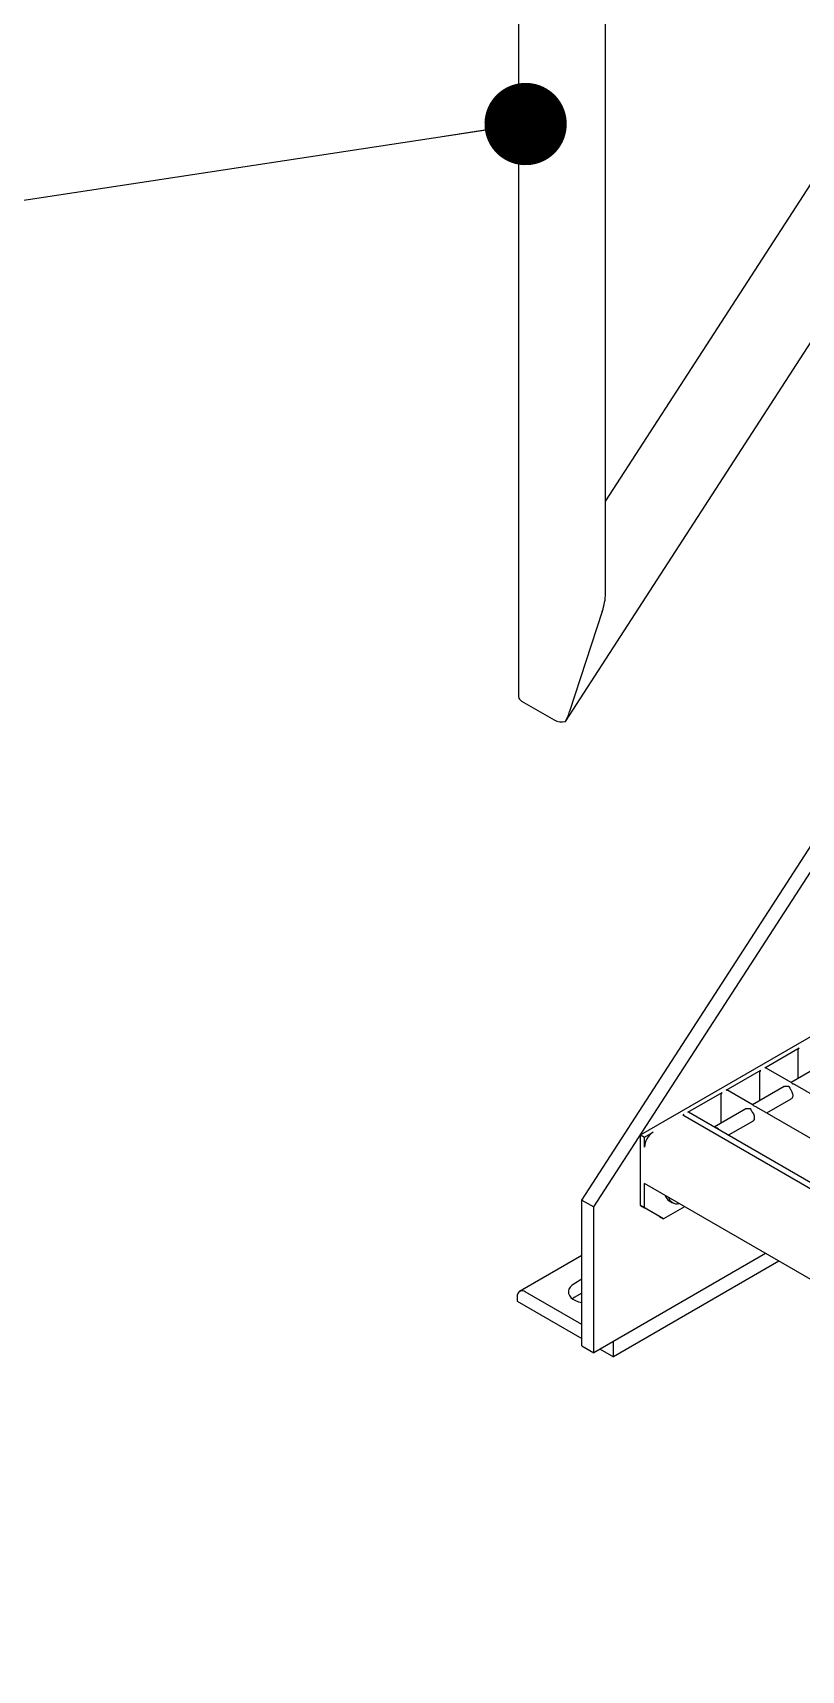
# Model space of a CAD drawing. Header units: millimetres. Extents: x 1293 to 41893, y 1011 to 26911.
# Drawn here: x 4696 to 4983, y 18463 to 19074 of the extents above; entities that cross this region are included whole.
import ezdxf

# ---------------------------------------------------------------- set-up
doc = ezdxf.new("R2010")
doc.units = ezdxf.units.MM
doc.header["$LTSCALE"] = 50
doc.layers.add('CAPA_1', color=7, linetype='Continuous')
doc.dimstyles.new('SLDDIMSTYLE2', dxfattribs={"dimtxt": 0.18, "dimasz": 30.769231, "dimexe": 0, "dimexo": 0.0625, "dimgap": 0, "dimtad": 0, "dimtih": 1, "dimtoh": 1, "dimdec": 0, "dimrnd": 1e-09, "dimzin": 0, "dimdsep": 46, "dimtxsty": 'Standard', "dimblk1": 'DOT', "dimblk2": 'DOT', "dimsah": 1, "dimcen": 0.09, "dimadec": 0, "dimazin": 0, "dimtfac": 30.769231, "dimtdec": 0, "dimtofl": 0, "dimtmove": 0, "dimatfit": 3, "dimldrblk": 'DOT', "dimfxl": 1, "dimfrac": 2, "dimtolj": 1, "dimtzin": 0, "dimarcsym": 0})
doc.dimstyles.new('SLDDIMSTYLE3', dxfattribs={"dimtxt": 0.18, "dimasz": 100, "dimexe": 0, "dimexo": 0.0625, "dimgap": 0, "dimtad": 0, "dimtih": 1, "dimtoh": 1, "dimdec": 0, "dimrnd": 1e-09, "dimzin": 0, "dimdsep": 46, "dimtxsty": 'Standard', "dimsah": 1, "dimcen": 0.09, "dimadec": 0, "dimazin": 0, "dimtfac": 100, "dimtdec": 0, "dimtofl": 0, "dimtmove": 0, "dimatfit": 3, "dimfxl": 1, "dimfrac": 2, "dimtolj": 1, "dimtzin": 0, "dimarcsym": 0})

# ---------------------------------------------------------------- blocks, each defined once
blk = doc.blocks.new('_Dot')
at = {"color": 0, "linetype": 'ByBlock', "lineweight": -2}
blk.add_line((-0.5, 0), (-1, 0), dxfattribs=at)
at = {"color": 0, "linetype": 'ByBlock', "const_width": 0.5}
blk.add_lwpolyline([(-0.25, 0, 1), (0.25, 0, 1)], format="xyb", close=True, dxfattribs=at)

msp = doc.modelspace()

# ---------------------------------------------------------------- linework, layer by layer
at = {"color": 7, "linetype": 'Continuous', "lineweight": 25}
for p, q in [((4900.8061688, 18638.3449715), (6218.2297565, 20675.4098706)), ((4905.2962968, 18635.7528758), (6222.7198846, 20672.8177748)), ((4877.074133, 19182.7869941), (4877.074133, 18826.4330227)), ((4909.6284296, 18864.8791846), (4909.6284296, 19174.1536458)), ((5036.1986935, 19095.2589084), (4909.6284296, 18899.549765)), ((4894.6612265, 18817.0939415), (5053.0984309, 19062.0773098)), ((4908.4381116, 18858.1882037), (4896.2249632, 18820.8930941)), ((4878.264451, 18824.7740814), (4890.4775993, 18817.723581)), ((4922.6993556, 18662.6623379), (5054.783956, 18738.9131547)), ((4969.1545033, 18687.7495387), (4982.054488, 18695.1965413)), ((4981.6803107, 18683.778718), (4981.6803107, 18694.5484472)), ((4954.7578093, 18679.4385041), (4967.657794, 18686.8855067)), ((4967.2836166, 18675.4676834), (4967.2836166, 18686.2374126)), ((4979.2669843, 18682.090654), (4969.4190652, 18687.7757367)), ((4990.834467, 18689.0633), (4979.0115827, 18682.2380942)), ((4964.8702902, 18673.7796194), (4955.0223711, 18679.4647021)), ((4976.437773, 18680.7522654), (4964.6148887, 18673.9270596)), ((4976.437773, 18680.7522654), (4976.6380501, 18680.8372131)), ((5027.1616836, 18654.4416326), (4980.5155048, 18681.3698984)), ((4940.3611152, 18671.1274695), (4953.2610999, 18678.5744722)), ((4952.8869226, 18667.1566489), (4952.8869226, 18677.926378)), ((5012.7649895, 18646.130598), (4966.1188107, 18673.0588638)), ((4969.9069854, 18670.8719972), (4979.0833913, 18676.1694235)), ((4938.4902285, 18670.0474296), (4938.8644059, 18670.2634376)), ((5289.680113, 18467.3098247), (4938.4902285, 18670.0474296)), ((5290.7815802, 18469.0129673), (4940.625677, 18671.1536675)), ((4962.0410789, 18672.4412308), (4950.2181946, 18665.616025)), ((4955.5102914, 18662.5609626), (4964.6866972, 18667.8583889)), ((4962.0410789, 18672.4412308), (4962.241356, 18672.5261785)), ((4922.6993556, 18662.6623379), (4924.198422, 18661.7969453)), ((4922.6993556, 18636.2608517), (4922.6993556, 18662.6623379)), ((4924.198422, 18661.7969453), (4927.4190576, 18663.6561787)), ((4924.198422, 18658.0778741), (4924.198422, 18661.7969453)), ((4924.198422, 18635.3954591), (4924.198422, 18644.5134981)), ((5273.7706089, 18442.7097701), (4924.198422, 18644.5134981)), ((4900.8061688, 18638.3449715), (4905.2962968, 18635.7528758)), ((4900.8061688, 18583.9089174), (4900.8061688, 18638.3449715)), ((4922.6993556, 18636.2608517), (4924.198422, 18635.3954591)), ((4929.7704234, 18632.1774841), (4922.6993556, 18636.2608517)), ((4933.4381739, 18638.0452202), (4934.6331843, 18637.3553553)), ((4905.2962968, 18581.3168217), (4905.2962968, 18635.7528758)), ((4931.2694898, 18631.3120915), (4924.198422, 18635.3954591)), ((4929.7704234, 18632.1774841), (4931.2694898, 18631.3120915)), ((4939.1679483, 18635.8717745), (4931.2694898, 18631.3120915)), ((4969.4832174, 18618.3711422), (4905.2962968, 18581.3168217)), ((4900.8061688, 18617.6571754), (4877.5464798, 18604.2296427)), ((4974.4227122, 18615.5196325), (4912.5912818, 18579.8251075)), ((4900.8061688, 18608.7472075), (4897.9247086, 18607.083776)), ((4876.6702573, 18602.2929836), (4876.6702573, 18600.5618736)), ((4876.6702573, 18600.5618736), (4900.8061688, 18586.6285084)), ((4900.8061688, 18591.8135426), (4879.6612813, 18604.0202263)), ((4897.9247086, 18601.8987418), (4897.271197, 18601.4671472)), ((4900.8061688, 18603.5621734), (4897.9247086, 18601.8987418)), ((4900.8061688, 18583.9089174), (4905.2962968, 18581.3168217)), ((4907.651787, 18582.6766172), (4912.5912818, 18579.8251075)), ((4912.5912818, 18579.8251075), (4912.5912818, 18585.5281268))]:
    msp.add_line(p, q, dxfattribs=at)
at = {"color": 7, "linetype": 'Continuous', "lineweight": 25, "flags": 128}
for points in [[(4894.4526774, 18817.124226), (4894.5058827, 18817.1057078), (4894.6169709, 18817.0807541), (4894.6634124, 18817.0984116), (4894.6443156, 18817.1583414)], [(4978.8831141, 18679.5411652), (4979.2886362, 18678.8252562), (4979.5463688, 18678.0741022), (4979.6313846, 18677.3603529), (4979.5354611, 18676.7530404), (4979.2678758, 18676.3109024), (4979.0833913, 18676.1694235)], [(4964.4864201, 18671.2301306), (4964.8919422, 18670.5142216), (4965.1496747, 18669.7630676), (4965.2346905, 18669.0493183), (4965.138767, 18668.4420058), (4964.8711817, 18667.9998678), (4964.6866972, 18667.8583889)], [(4897.9247086, 18607.083776), (4897.0513351, 18606.4766057), (4896.3860935, 18605.7871293), (4895.9516378, 18605.0388262), (4895.7627629, 18604.2571789), (4895.8259008, 18603.4688055), (4896.1389012, 18602.7005531), (4896.6911055, 18601.9785835), (4897.4637089, 18601.3274827), (4898.4304013, 18600.7694231), (4899.5582632, 18600.3234086), (4900.8061688, 18600.0051541)]]:
    msp.add_lwpolyline(points, dxfattribs=at)
at = {"color": 7, "linetype": 'Continuous', "lineweight": 25}
for centre, radius, start, end in [((4879.0993756, 18826.6296609), 2.0347664, 185.5456735231, 245.7744674345), ((4893.3582314, 18823.3181405), 6.2926257, 242.7561147146, 281.7931827477), ((4982.4926959, 18694.5114791), 0.8132259, 122.60547834, 177.3945215146), ((4968.0960018, 18686.2004446), 0.8132259, 122.6054783396, 177.3945215148), ((4969.3095069, 18687.5331723), 0.2661588, 65.6928809521, 125.6175774752), ((4954.9128128, 18679.2221377), 0.2661588, 65.6928809526, 125.6175774749), ((4953.6993078, 18677.88941), 0.8132259, 122.6054783398, 177.3945215153), ((4939.2684249, 18669.6157312), 0.7633838, 121.954628523, 151.1432001707), ((4940.5161187, 18670.9111031), 0.2661588, 65.6928809561, 125.6175774731), ((4931.1908196, 18657.7596812), 6.9996336, 122.60547834, 177.3945215144), ((4950.1113607, 18663.1351477), 2.4244652, 35.2646626076, 84.7407139251), ((4935.2271643, 18640.9362302), 3.3998528, 195.2840187101, 238.20445507), ((4936.2645237, 18640.1812242), 3.2287492, 194.9407146414, 285.0646618913), ((4878.4936789, 18602.5887719), 1.8472566, 50.7967147642, 189.2140369904)]:
    msp.add_arc(centre, radius, start, end, dxfattribs=at)
for centre, start_param, end_param in [((4905.5644296, 18859.847145), 4.6283498072, 5.4137479706), ((4893.3512813, 18822.5520353), 4.1667479794, 4.6283498072)]:
    msp.add_ellipse(centre, major_axis=(2.6223224, 8.883602), ratio=0.3494931248, start_param=start_param, end_param=end_param, dxfattribs=at)
for points, knots in [([(4976.6380501, 18680.8372131), (4976.7024652, 18680.8533712), (4976.9137155, 18680.9063618), (4977.4298093, 18680.9433856), (4977.8898345, 18680.8911006), (4978.1321438, 18680.8378581), (4978.1347595, 18680.8372833)], [0, 0, 0, 0, 0.1723614537, 0.5652622383, 0.9953071929, 1, 1, 1, 1]), ([(4978.1347595, 18680.8372833), (4978.1357585, 18680.8357714), (4978.2608156, 18680.6465147), (4978.446958, 18680.2945993), (4978.7059693, 18679.8108076), (4978.839239, 18679.6079501), (4978.8831141, 18679.5411652)], [0, 0, 0, 0, 0.0046971273, 0.5879730072, 0.8643521995, 1, 1, 1, 1]), ([(4979.6314688, 18681.7013152), (4979.63047, 18681.702824), (4979.5142367, 18681.8783979), (4979.3882258, 18681.9792197), (4979.2632978, 18682.0791751)], [0, 0, 0, 0, 0.0085933525, 1, 1, 1, 1]), ([(4980.5038738, 18681.3531543), (4980.4528576, 18681.3892969), (4980.1936419, 18681.5729388), (4979.8763435, 18681.647047), (4979.6340839, 18681.7007357), (4979.6314688, 18681.7013152)], [0, 0, 0, 0, 0.1951000564, 0.9913114514, 1, 1, 1, 1]), ([(4965.2347747, 18673.3902807), (4965.2337759, 18673.3917894), (4965.1175426, 18673.5673634), (4964.9915317, 18673.6681851), (4964.8666037, 18673.7681405)], [0, 0, 0, 0, 0.0085933525, 1, 1, 1, 1]), ([(4966.1071798, 18673.0421197), (4966.0561635, 18673.0782623), (4965.7969479, 18673.2619043), (4965.4796495, 18673.3360124), (4965.2373898, 18673.3897011), (4965.2347747, 18673.3902807)], [0, 0, 0, 0, 0.1951000564, 0.9913114514, 1, 1, 1, 1]), ([(4962.241356, 18672.5261785), (4962.3057711, 18672.5423366), (4962.5170214, 18672.5953272), (4963.0331152, 18672.632351), (4963.4931405, 18672.580066), (4963.7354498, 18672.5268235), (4963.7380654, 18672.5262487)], [0, 0, 0, 0, 0.1723614537, 0.5652622383, 0.9953071929, 1, 1, 1, 1]), ([(4963.7380654, 18672.5262487), (4963.7390644, 18672.5247368), (4963.8641216, 18672.3354802), (4964.0502639, 18671.9835647), (4964.3092752, 18671.499773), (4964.4425449, 18671.2969155), (4964.4864201, 18671.2301306)], [0, 0, 0, 0, 0.0046971273, 0.5879730072, 0.8643521995, 1, 1, 1, 1])]:
    msp.add_open_spline(points, degree=3, knots=knots, dxfattribs=at)

# ---------------------------------------------------------------- leaders
at = {"layer": 'CAPA_1'}
for points, dimstyle in [([(4879.7736674, 19040.378507), (4355.8893845, 18960.554486)], 'SLDDIMSTYLE2'), ([(5155.3168626, 18561.9301632), (4698.2370251, 18176.2091558)], 'SLDDIMSTYLE3')]:
    msp.add_leader(points, dimstyle=dimstyle, dxfattribs=at)

doc.saveas('drawing.dxf')
